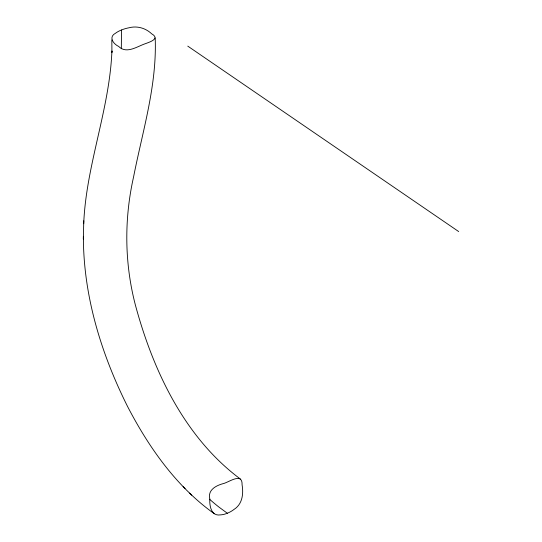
<?xml version="1.0" encoding="UTF-8"?>
<svg xmlns="http://www.w3.org/2000/svg" width="542" height="542" viewBox="0 0 542 542"><rect width="100%" height="100%" fill="white"/><g stroke="black" fill="none" stroke-linecap="round" stroke-linejoin="round"><path stroke-width="0.81" d="M214.354 513.755C176.421 486.696 148.921 447.563 127.648 406.649C101.205 353.912 83.305 295.681 83.38 236.312M83.712 223.731C86.09 165.208 109.484 109.782 111.909 51.28M111.957 51.009L111.923 52.418L111.835 39.918M83.319 239.008L83.78 220.79M121.32 48.719L121.51 29.973L123.928 29.085A25.549 13.746 -2.2 0 1 128.996 27.784C137.112 25.609 145.622 28.082 151.652 33.794C160.364 38.739 149.91 41.978 145.398 43.665C137.261 46.382 126.462 54.39 118.603 46.388C113.312 44.017 108.332 36.951 115.493 33.245A25.549 13.746 -2.2 0 1 119.254 30.975L121.51 29.973M227.342 513.247L229.672 512.176A25.549 18.442 -55.6 0 0 234.022 509.419C242.464 504.155 243.622 493.762 242.084 484.812C242.504 471.804 228.69 482.509 223.006 483.674C215.926 485.605 207.559 490.076 209.801 498.857C209.422 505.808 211.116 516.438 220.519 514.873A25.549 18.442 -55.6 0 0 224.998 514.067L227.342 513.247L219.097 507.197A212.403 99.572 68 0 1 209.497 499.168M187.769 46.124L458.681 231.563M240.397 479.047C184.632 437.57 153.162 370.83 135.453 305.275C124.457 263.412 124.077 219.144 133.569 176.963C142.587 131.022 157.065 85.25 155.188 37.926M183.135 486.648L185.059 488.559M189.625 493.118L191.672 495.144"/></g></svg>
